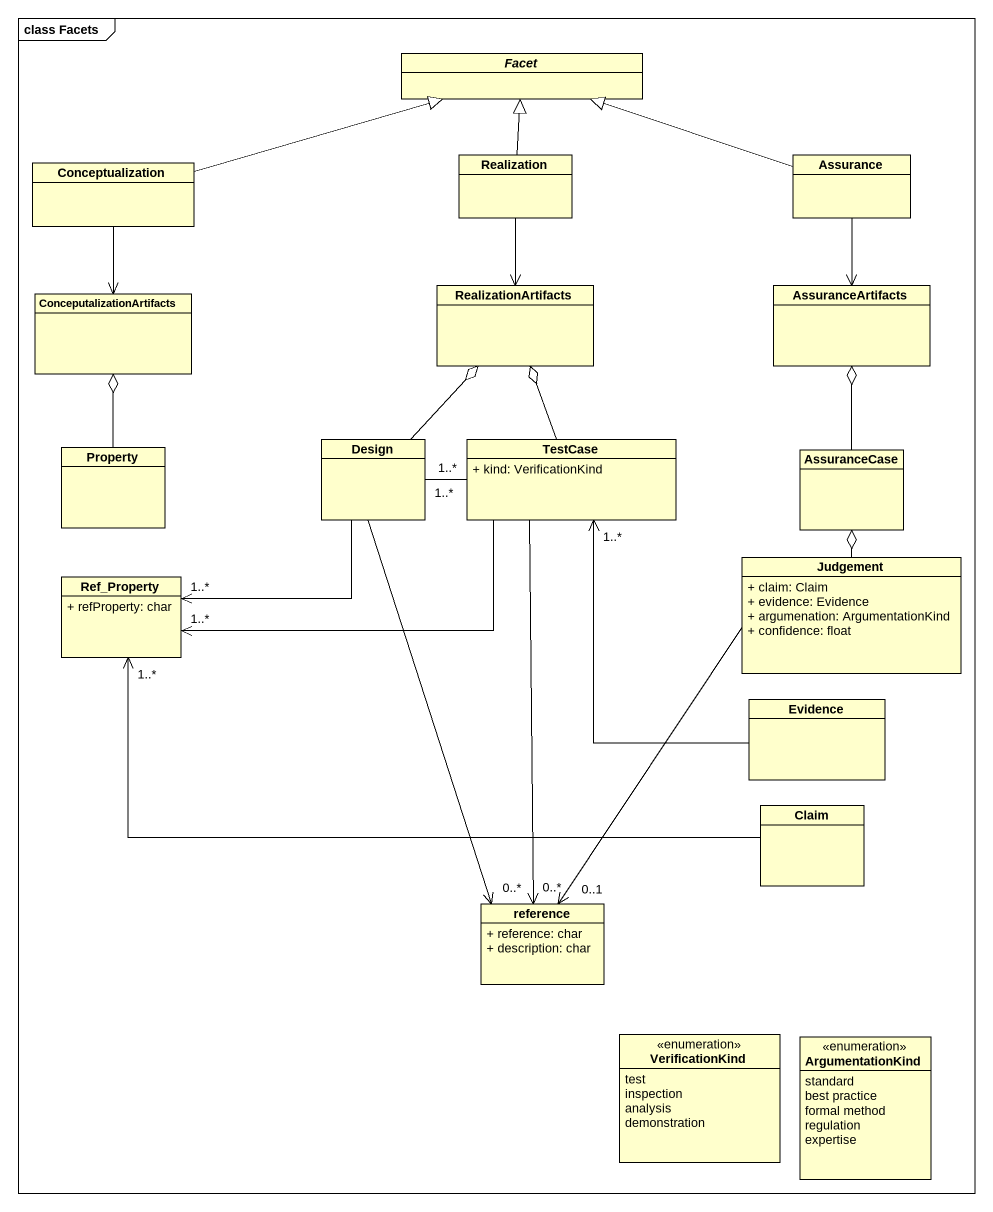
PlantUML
@startuml
mainframe class Facets
hide circle
hide empty members
skinparam classAttributeIconSize 0
abstract class Facet
class Conceptualization
class Realization
class Assurance
class RealizationArtifacts
class AssuranceArtifacts
class ConceputalizationArtifacts
class Design
class TestCase {
  + kind: VerificationKind
}
class Property
class AssuranceCase
class Ref_Property {
  + refProperty: char
}
class Judgement {
  + claim: Claim
  + evidence: Evidence
  + argumenation: ArgumentationKind
  + confidence: float
}
class Evidence
class Claim
class reference {
  + reference: char
  + description: char
}
enum VerificationKind {
  test
  inspection
  analysis
  demonstration
}
enum ArgumentationKind {
  standard
  best practice
  formal method
  regulation
  expertise
}
Conceptualization -right-|> Facet
Conceptualization --> ConceputalizationArtifacts
Realization -up-|> Facet
Realization --> RealizationArtifacts
Assurance -left-|> Facet
Assurance --> AssuranceArtifacts
Design -up-o RealizationArtifacts
Design -left-> "1..*" Ref_Property
Design --> "0..*" reference
TestCase -up-o RealizationArtifacts
TestCase "1..*" -left- "1..*" Design
TestCase -left-> "1..*" Ref_Property
TestCase --> "0..*" reference
Property -up-o ConceputalizationArtifacts
AssuranceCase -up-o AssuranceArtifacts
Judgement -up-o AssuranceCase
Judgement --> "0..1" reference
Evidence -up-> "1..*" TestCase
Claim -left-> "1..*" Ref_Property
@enduml
